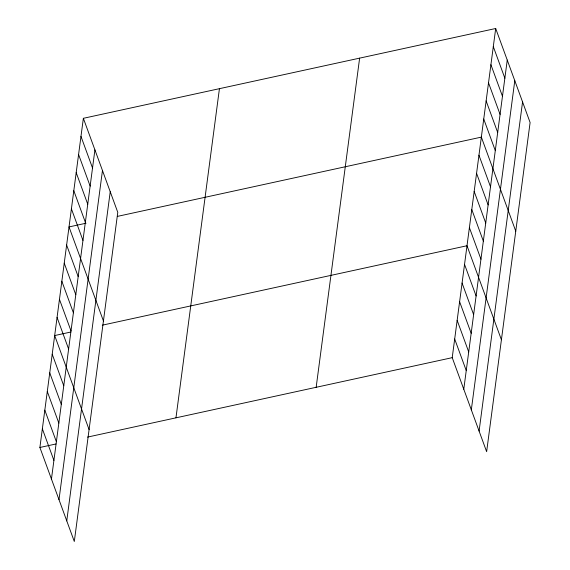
<?xml version="1.0" encoding="UTF-8"?>
<svg xmlns="http://www.w3.org/2000/svg" width="570" height="570" viewBox="0 0 570 570"><rect width="100%" height="100%" fill="white"/><g stroke="black" fill="none" stroke-linecap="round" stroke-linejoin="round"><path stroke-width="0.85" d="M83.362 118.311L117.776 212.339L74.307 541.5L39.893 447.471L83.362 118.311L495.693 28.5L530.107 122.529L486.637 451.689L452.224 357.661L495.693 28.5M51.45 479.049L94.919 149.889M58.995 499.655L102.465 170.501M66.761 520.887L110.231 191.734M175.966 417.831L219.436 88.671M316.158 387.294L359.627 58.14M463.78 389.239L507.25 60.078M471.326 409.844L514.788 80.691M479.092 431.077L522.562 101.923M86.027 223.226L69.02 226.931L103.427 320.967M117.491 216.372L481.351 137.121L515.757 231.156M70.83 332.032L54.677 335.552L89.084 429.588M102.301 325.178L467.008 245.741L501.415 339.777M39.893 447.471L56.052 443.952M87.516 437.097L452.224 357.661M493.299 46.605L504.856 78.183M490.913 64.709L502.469 96.287M488.519 82.814L500.075 114.392M486.132 100.911L497.688 132.489M483.738 119.016L495.294 150.594M478.957 155.225L490.514 186.803M476.57 173.33L488.127 204.908M474.176 191.435L485.733 223.013M471.789 209.539L483.339 241.117M469.395 227.644L480.952 259.222M464.543 264.394L476.1 295.972M462.078 283.048L473.634 314.626M459.612 301.701L471.169 333.279M457.154 320.354L468.711 351.932M454.689 339.007L466.246 370.586M80.976 136.415L92.525 167.993M78.582 154.52L90.138 186.098M76.188 172.625L87.744 204.195M73.801 190.722L85.358 222.3M71.407 208.827L82.963 240.405M66.626 245.036L78.183 276.614M64.239 263.141L75.796 294.719M61.845 281.245L73.402 312.823M59.458 299.35L71.015 330.928M57.064 317.447L68.621 349.025M52.212 354.205L63.769 385.783M49.747 372.858L61.304 404.436M47.289 391.512L58.838 423.09M44.823 410.165L56.38 441.743M42.358 428.818L53.915 460.396"/></g></svg>
